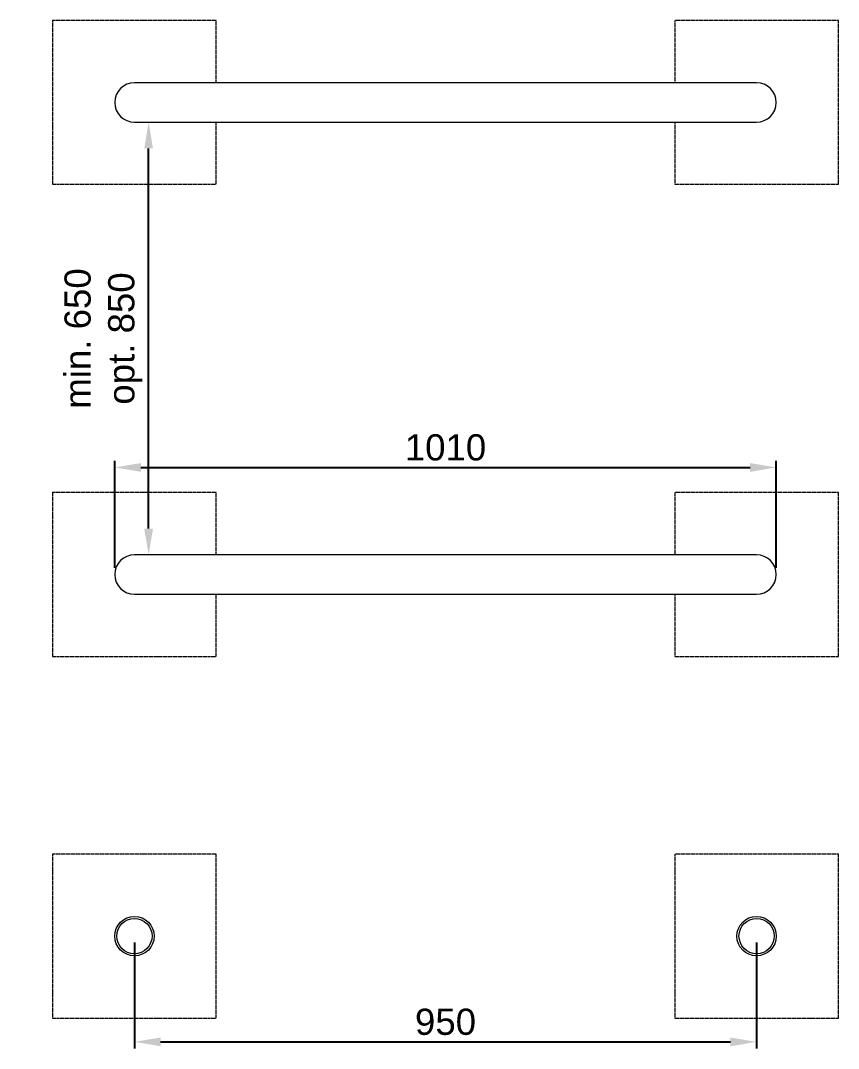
# Model space of a CAD drawing. Header units: millimetres. Extents: x -470 to 13540, y 264 to 3642.
# Drawn here: x 9051 to 10300, y 320 to 1888 of the extents above; entities that cross this region are included whole.
import ezdxf

# ---------------------------------------------------------------- set-up
doc = ezdxf.new("R2010")
doc.units = ezdxf.units.MM
doc.linetypes.add('HIDDEN', pattern=[1.905, 1.27, -0.635])
for name, color, linetype, lineweight in [('ZANO_R', 7, 'Continuous', 0), ('ZANO_R_przerywana', 7, 'HIDDEN', 0), ('ZANO_W', 1, 'Continuous', 0)]:
    doc.layers.add(name, color=color, linetype=linetype, lineweight=lineweight)
doc.styles.add('Arial', font='arial.ttf')
doc.styles.get("Standard").update_dxf_attribs({"font": 'ARIALUNI.TTF'})
doc.dimstyles.new('pl i ang', dxfattribs={"dimtxt": 50, "dimasz": 50, "dimexe": 1.25, "dimexo": 0.625, "dimgap": 10, "dimtad": 1, "dimtoh": 1, "dimtxsty": 'Standard', "dimcen": 2.5, "dimclrd": 1, "dimclre": 1, "dimclrt": 1, "dimadec": 0, "dimazin": 0, "dimtfac": 1, "dimtmove": 0, "dimatfit": 3, "dimfxl": 1, "dimarcsym": 1})

# ---------------------------------------------------------------- blocks, each defined once
blk = doc.blocks.new('*D469')
at = {"layer": 'ZANO_W', "color": 1, "lineweight": -2}
for p, q in [((9236.5, 1733.1), (9236.5, 1733.1)), ((9246.5, 1113), (9246.5, 1693.1)), ((9236.5, 1073), (9236.5, 1073))]:
    blk.add_line(p, q, dxfattribs=at)
at = {"layer": 'ZANO_W', "color": 1}
for points in [[(9253.2, 1693.1), (9239.8, 1693.1), (9246.5, 1733.1)], [(9239.8, 1113), (9253.2, 1113), (9246.5, 1073)]]:
    blk.add_solid(points, dxfattribs=at)
at = {"layer": 'ZANO_W', "color": 1, "insert": (9177.4, 1403), "char_height": 40, "attachment_point": 5, "rotation": 90, "style": 'Arial'}
blk.add_mtext('min. 650\\Popt. 850', dxfattribs=at)
blk = doc.blocks.new('*D472')
at = {"layer": 'ZANO_W', "color": 1, "lineweight": -2}
for p, q in [((9194.7, 1052.8), (9194.7, 1216.2)), ((10204.7, 1052.8), (10204.7, 1216.2)), ((9234.7, 1206.2), (10164.7, 1206.2))]:
    blk.add_line(p, q, dxfattribs=at)
at = {"layer": 'ZANO_W', "color": 1}
for points in [[(9234.7, 1212.9), (9234.7, 1199.5), (9194.7, 1206.2)], [(10164.7, 1199.5), (10164.7, 1212.9), (10204.7, 1206.2)]]:
    blk.add_solid(points, dxfattribs=at)
at = {"layer": 'ZANO_W', "color": 1, "insert": (9699.7, 1236.6), "char_height": 40, "attachment_point": 5, "style": 'Arial'}
blk.add_mtext('1010', dxfattribs=at)
blk = doc.blocks.new('*D477')
at = {"layer": 'ZANO_W', "color": 1, "lineweight": -2}
for p, q in [((9224.8, 481), (9224.8, 319.6)), ((10174.6, 481), (10174.6, 319.6)), ((9264.8, 329.6), (10134.6, 329.6))]:
    blk.add_line(p, q, dxfattribs=at)
at = {"layer": 'ZANO_W', "color": 1}
for points in [[(9264.8, 336.2), (9264.8, 322.9), (9224.8, 329.6)], [(10134.6, 322.9), (10134.6, 336.2), (10174.6, 329.6)]]:
    blk.add_solid(points, dxfattribs=at)
at = {"layer": 'ZANO_W', "color": 1, "insert": (9699.7, 360), "char_height": 40, "attachment_point": 5, "style": 'Arial'}
blk.add_mtext('950', dxfattribs=at)

msp = doc.modelspace()

# ---------------------------------------------------------------- linework, layer by layer
at = {"layer": 'ZANO_R'}
for p, q in [((9268.1, 1793.4), (9224.8, 1793.4)), ((10067.9, 1793.4), (9268.1, 1793.4)), ((10174.6, 1793.4), (10067.9, 1793.4)), ((9224.8, 1733.1), (9268.1, 1733.1)), ((9268.1, 1733.1), (10067.9, 1733.1)), ((10067.9, 1733.1), (10174.6, 1733.1)), ((9268.1, 1073), (9224.8, 1073)), ((10067.9, 1073), (9268.1, 1073)), ((10174.6, 1073), (10067.9, 1073)), ((9224.8, 1012.7), (9268.1, 1012.7)), ((9268.1, 1012.7), (10067.9, 1012.7)), ((10067.9, 1012.7), (10174.6, 1012.7))]:
    msp.add_line(p, q, dxfattribs=at)
for centre, radius in [((9224.8, 491), 30.1), ((9224.8, 491), 26.9), ((10174.6, 491), 30.1), ((10174.6, 491), 26.9)]:
    msp.add_circle(centre, radius, dxfattribs=at)
for centre, start, end in [((9224.8, 1763.2), 90, 180), ((10174.6, 1763.2), 270, 90), ((9224.8, 1763.2), 180, 270), ((9224.8, 1042.8), 90, 180), ((10174.6, 1042.8), 270, 90), ((9224.8, 1042.8), 180, 270)]:
    msp.add_arc(centre, 30.1, start, end, dxfattribs=at)
at = {"layer": 'ZANO_R_przerywana'}
for p, q in [((9349.8, 1888.2), (9099.9, 1888.2)), ((9099.9, 1888.2), (9099.9, 1638.3)), ((9349.8, 1793.4), (9349.8, 1888.2)), ((10049.6, 1888.2), (10049.6, 1793.4)), ((10299.5, 1888.2), (10049.6, 1888.2)), ((10299.5, 1638.3), (10299.5, 1888.2)), ((9349.8, 1638.3), (9349.8, 1733.1)), ((10049.6, 1733.1), (10049.6, 1638.3)), ((9099.9, 1638.3), (9349.8, 1638.3)), ((10049.6, 1638.3), (10299.5, 1638.3)), ((9349.8, 1167.8), (9099.9, 1167.8)), ((9099.9, 1167.8), (9099.9, 917.9)), ((9349.8, 1073), (9349.8, 1167.8)), ((10049.6, 1167.8), (10049.6, 1073)), ((10299.5, 1167.8), (10049.6, 1167.8)), ((10299.5, 917.9), (10299.5, 1167.8)), ((9349.8, 917.9), (9349.8, 1012.7)), ((10049.6, 1012.7), (10049.6, 917.9)), ((9099.9, 917.9), (9349.8, 917.9)), ((10049.6, 917.9), (10299.5, 917.9)), ((9099.9, 616), (9099.9, 366)), ((9349.8, 616), (9099.9, 616)), ((9349.8, 366), (9349.8, 616)), ((10049.6, 616), (10049.6, 366)), ((10299.5, 616), (10049.6, 616)), ((10299.5, 366), (10299.5, 616)), ((9099.9, 366), (9349.8, 366)), ((10049.6, 366), (10299.5, 366))]:
    msp.add_line(p, q, dxfattribs=at)

# ---------------------------------------------------------------- dimensions: what is measured, and where the dimension line sits
at = {"layer": 'ZANO_W'}
dim = msp.add_linear_dim(base=(9246.5, 1733.1), p1=(9246.5, 1073), p2=(9246.5, 1733.1), angle=90, text='min. 650\\Popt. 850', dimstyle='pl i ang', override={"dimtxt": 40, "dimasz": 40, "dimexe": 10, "dimexo": 10, "dimtoh": 0, "dimdec": 0, "dimtxsty": 'Arial', "dimtdec": 0, "dimtmove": 1}, dxfattribs=at)
dim.commit()
dim.dimension.update_dxf_attribs({"geometry": '*D469', "text_midpoint": (9177.4, 1403)})
for base, p1, p2, picture, middle in [((10204.7, 1206.2), (9194.7, 1042.8), (10204.7, 1042.8), '*D472', (9699.7, 1236.6)), ((10174.6, 329.6), (9224.8, 491), (10174.6, 491), '*D477', (9699.7, 360))]:
    dim = msp.add_linear_dim(base=base, p1=p1, p2=p2, dimstyle='pl i ang', override={"dimtxt": 40, "dimasz": 40, "dimexe": 10, "dimexo": 10, "dimtoh": 0, "dimdec": 0, "dimtxsty": 'Arial', "dimtdec": 0, "dimtmove": 1}, dxfattribs=at)
    dim.commit()
    dim.dimension.update_dxf_attribs({"geometry": picture, "text_midpoint": middle})

doc.saveas('drawing.dxf')
